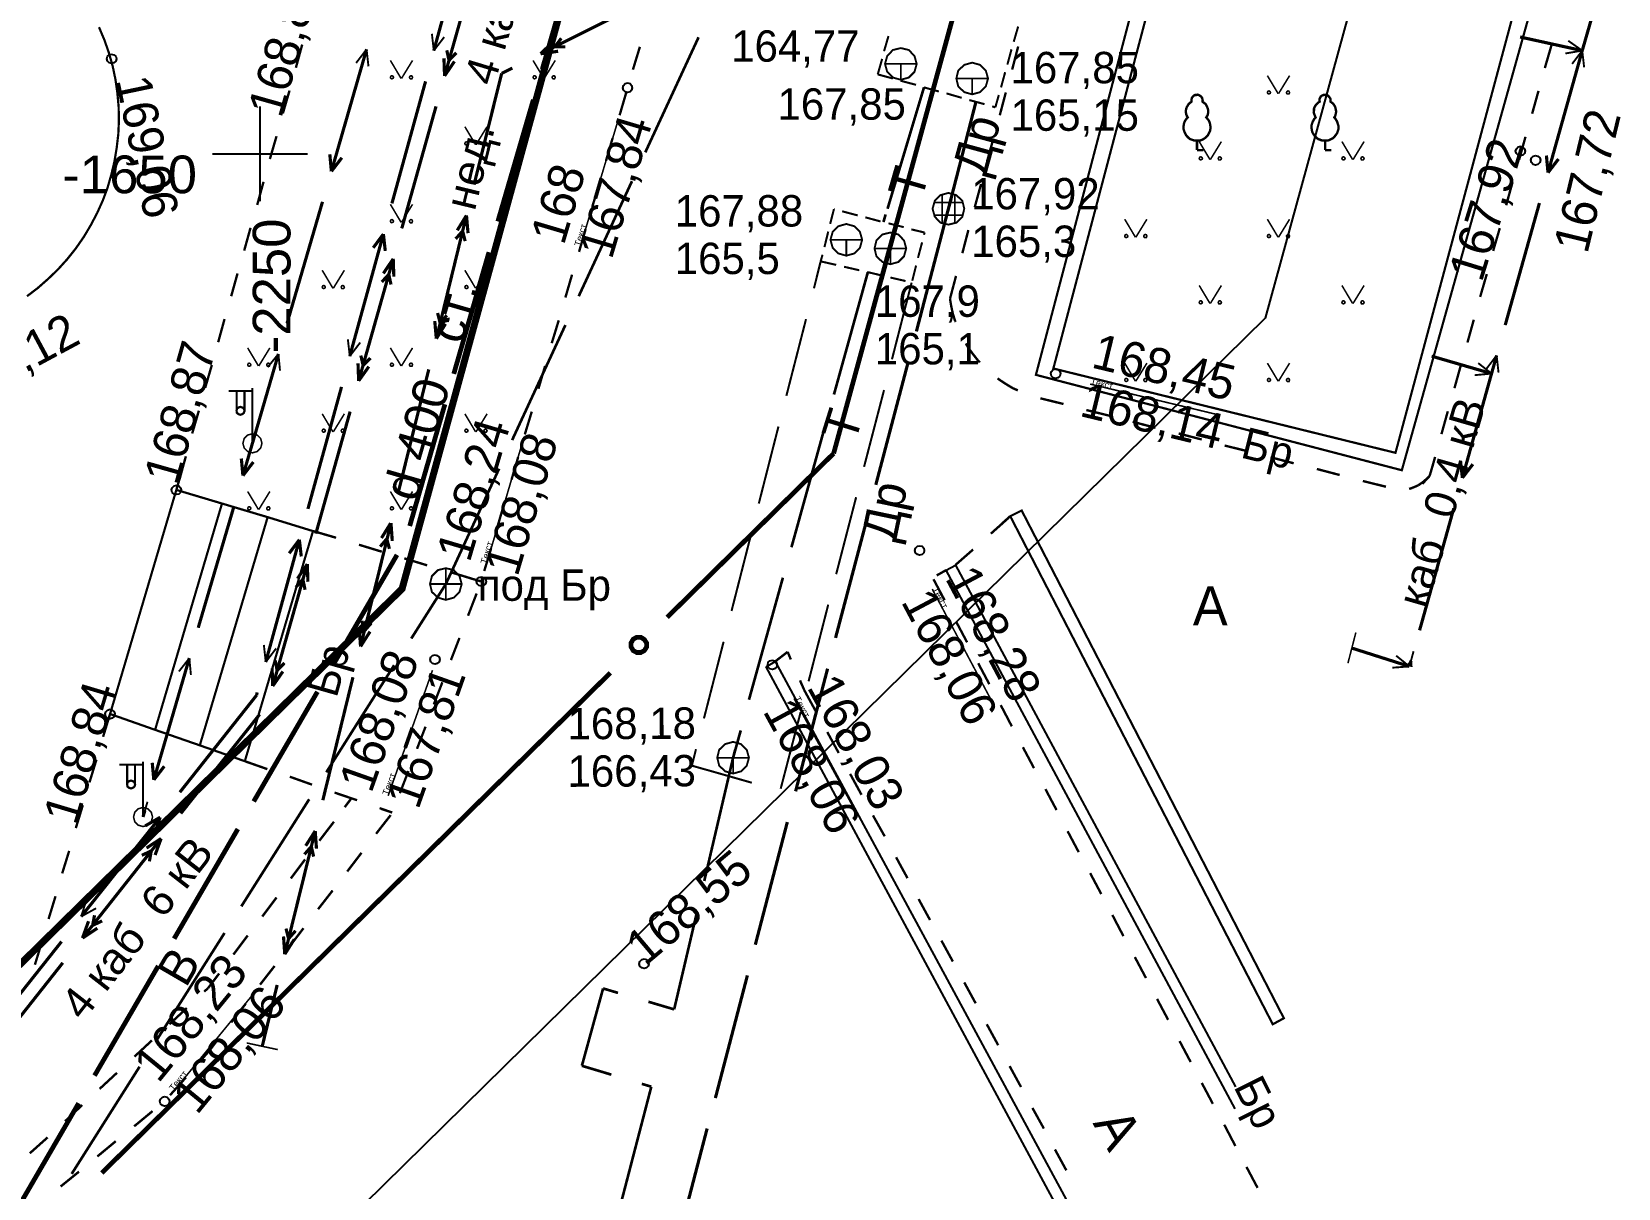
# Model space of a CAD drawing. Extents: x -2634 to -2115, y -2142 to -1393.
# Drawn here: x -2257.2 to -2207.2, y -1682.6 to -1646.1 of the extents above; entities that cross this region are included whole.
import ezdxf

# ---------------------------------------------------------------- set-up
doc = ezdxf.new("R2010")
doc.units = 0
doc.header["$MEASUREMENT"] = 0
for name, color, linetype in [('500_Дополн-Бордюры__п', 7, 'Continuous'), ('500_Дополн-Ступени__л', 7, 'Continuous'), ('500_Дороги-Проезжие_ч', 7, 'Continuous'), ('500_Линии_-Фонари_час', 7, 'Continuous'), ('500_Линии_-Электрокаб', 7, 'Continuous'), ('500_Объект-Опоры', 7, 'Continuous'), ('500_Растит-Газоны__са', 7, 'Continuous'), ('500_Растит-Лес_и_лесо', 7, 'Continuous'), ('500_Рельеф-Высотные_о', 7, 'Continuous'), ('500_Строен-Здания', 7, 'Continuous'), ('500_Трубоп-Водопровод', 7, 'Continuous'), ('500_Трубоп-Канализаци', 7, 'Continuous'), ('500_Трубоп-Смотровые_', 7, 'Continuous'), ('500_Трубоп-Сооружения', 7, 'Continuous'), ('500_Трубоп-Теплосети', 7, 'Continuous'), ('ЗАЯВКИ-Условные_з', 7, 'Continuous'), ('Красные_ли-Красные_ли', 7, 'Continuous'), ('Красные_ли-Оси_улиц_к', 7, 'Continuous')]:
    doc.layers.add(name, color=color, linetype=linetype)
doc.styles.add('TARIAL', font='Arial')

# ---------------------------------------------------------------- blocks, each defined once
blk = doc.blocks.new('block_25')
at = {"layer": '500_Растит-Газоны__са', "color": 0, "const_width": 0.05}
for points in [[(2.35, 3.02), (2.69, 2.45)], [(2.7, 2.45), (3.05, 3.02)], [(0, 0.57), (0.34, 0)], [(0.35, 0), (0.7, 0.57)]]:
    blk.add_lwpolyline(points, dxfattribs=at)
for points in [[(2.4, 2.54), (2.42, 2.53), (2.44, 2.51), (2.45, 2.49), (2.44, 2.46), (2.42, 2.45), (2.4, 2.44), (2.37, 2.45), (2.36, 2.46), (2.35, 2.49), (2.36, 2.51), (2.37, 2.53)], [(3, 2.54), (3.02, 2.53), (3.04, 2.51), (3.05, 2.49), (3.04, 2.46), (3.02, 2.44), (3, 2.44), (2.97, 2.44), (2.96, 2.46), (2.95, 2.49), (2.96, 2.51), (2.97, 2.53)], [(0.05, 0.09), (0.07, 0.08), (0.09, 0.06), (0.1, 0.04), (0.09, 0.01), (0.07, 0), (0.05, -0.01), (0.02, 0), (0.01, 0.01), (0, 0.04), (0.01, 0.06), (0.02, 0.08)], [(0.65, 0.09), (0.68, 0.08), (0.69, 0.06), (0.7, 0.04), (0.69, 0.01), (0.68, -0.01), (0.65, -0.01), (0.63, -0.01), (0.61, 0.01), (0.6, 0.04), (0.61, 0.06), (0.63, 0.08)]]:
    blk.add_lwpolyline(points, close=True, dxfattribs=at)

msp = doc.modelspace()

# ---------------------------------------------------------------- linework, layer by layer
at = {"layer": '500_Дополн-Бордюры__п', "color": 0}
for p, q in [((-2228.36, -1663.13), (-2228.07, -1662.97)), ((-2219.242, -1680.13), (-2228.36, -1663.13)), ((-2228.07, -1662.97), (-2219.24, -1679.435)), ((-2234.04, -1666.18), (-2233.75, -1666.01)), ((-2223.695, -1685.37), (-2234.04, -1666.18)), ((-2233.75, -1666.01), (-2223.282, -1685.37))]:
    msp.add_line(p, q, dxfattribs=at)
at = {"layer": '500_Дополн-Бордюры__п', "color": 0, "const_width": 0.07}
for points in [[(-2213.99, -1659.98), (-2209.69, -1644.61), (-2221.43, -1641.37), (-2225.53, -1656.97)], [(-2214.19, -1659.43), (-2210.3, -1644.93), (-2221.03, -1641.8), (-2224.98, -1656.77)], [(-2226.34, -1661.43), (-2218.06, -1677.46), (-2217.71, -1677.27), (-2225.98, -1661.25)]]:
    msp.add_lwpolyline(points, close=True, dxfattribs=at)
at = {"layer": '500_Дополн-Бордюры__п', "color": 1, "const_width": 0.075}
for points in [[(-2248.67, -1646.55), (-2248.87, -1647.28)], [(-2238.24, -1647.34), (-2238.02, -1646.62)], [(-2226.28, -1647.34), (-2226.09, -1646.61)], [(-2209.27, -1646.57), (-2209.48, -1647.29)], [(-2249.07, -1648), (-2249.28, -1648.72)], [(-2238.66, -1648.78), (-2238.45, -1648.06)], [(-2226.67, -1648.78), (-2226.48, -1648.06)], [(-2209.68, -1648.01), (-2209.88, -1648.73)], [(-2249.48, -1649.44), (-2249.69, -1650.16)], [(-2239.09, -1650.22), (-2238.88, -1649.5)], [(-2227.07, -1650.23), (-2226.87, -1649.51)], [(-2210.09, -1649.46), (-2210.29, -1650.18)], [(-2249.89, -1650.88), (-2250.09, -1651.61)], [(-2239.52, -1651.66), (-2239.3, -1650.94)], [(-2227.46, -1651.68), (-2227.26, -1650.95)], [(-2210.5, -1650.9), (-2210.7, -1651.62)], [(-2250.3, -1652.33), (-2250.5, -1653.05)], [(-2239.94, -1653.09), (-2239.73, -1652.37)], [(-2227.85, -1653.13), (-2227.66, -1652.4)], [(-2210.9, -1652.34), (-2211.11, -1653.06)], [(-2250.71, -1653.77), (-2250.91, -1654.49)], [(-2240.37, -1654.53), (-2240.16, -1653.81)], [(-2228.24, -1654.57), (-2228.05, -1653.85)], [(-2211.31, -1653.79), (-2211.52, -1654.51)], [(-2228.24, -1654.57), (-2228.2, -1654.81)], [(-2251.12, -1655.21), (-2251.32, -1655.94)], [(-2240.8, -1655.97), (-2240.58, -1655.25)], [(-2228.2, -1654.81), (-2228.15, -1655.04)], [(-2228.15, -1655.04), (-2228.08, -1655.27)], [(-2211.72, -1655.23), (-2211.92, -1655.95)], [(-2228.08, -1655.27), (-2228.06, -1655.3)], [(-2227.74, -1655.98), (-2227.66, -1656.12)], [(-2227.66, -1656.12), (-2227.52, -1656.31)], [(-2251.52, -1656.66), (-2251.73, -1657.38)], [(-2241.22, -1657.41), (-2241.01, -1656.69)], [(-2227.52, -1656.31), (-2227.37, -1656.5)], [(-2227.37, -1656.5), (-2227.3, -1656.58)], [(-2212.13, -1656.67), (-2212.33, -1657.39)], [(-2226.74, -1657.08), (-2226.66, -1657.14)], [(-2226.66, -1657.14), (-2226.46, -1657.27)], [(-2226.46, -1657.27), (-2226.26, -1657.39)], [(-2226.26, -1657.39), (-2226.1, -1657.46)], [(-2225.39, -1657.71), (-2224.66, -1657.89)], [(-2251.93, -1658.1), (-2252.14, -1658.82)], [(-2241.65, -1658.85), (-2241.43, -1658.13)], [(-2223.94, -1658.08), (-2223.21, -1658.26)], [(-2212.54, -1658.12), (-2212.74, -1658.84)], [(-2222.48, -1658.45), (-2221.76, -1658.64)], [(-2221.03, -1658.82), (-2220.3, -1659.01)], [(-2219.58, -1659.2), (-2218.85, -1659.38)], [(-2252.34, -1659.54), (-2252.54, -1660.27)], [(-2242.07, -1660.28), (-2241.86, -1659.57)], [(-2218.13, -1659.57), (-2217.4, -1659.76)], [(-2212.94, -1659.56), (-2213.11, -1660.15)], [(-2216.67, -1659.94), (-2215.95, -1660.13)], [(-2213.11, -1660.15), (-2213.34, -1660.41)], [(-2213.32, -1660.35), (-2213.17, -1660.22)], [(-2213.17, -1660.22), (-2213.13, -1660.18)], [(-2213.11, -1660.15), (-2213.01, -1659.81)], [(-2252.64, -1660.6), (-2252.54, -1660.26)], [(-2215.22, -1660.32), (-2214.49, -1660.5)], [(-2213.76, -1660.57), (-2213.67, -1660.54)], [(-2213.67, -1660.54), (-2213.48, -1660.46)], [(-2213.48, -1660.46), (-2213.32, -1660.35)], [(-2242.5, -1661.72), (-2242.29, -1661)], [(-2226.95, -1661.98), (-2226.39, -1661.48)], [(-2226.34, -1661.43), (-2226.6, -1661.66)], [(-2248.32, -1661.9), (-2247.6, -1662.11)], [(-2246.88, -1662.33), (-2246.16, -1662.55)], [(-2245.45, -1662.76), (-2244.73, -1662.98)], [(-2242.93, -1663.16), (-2242.71, -1662.44)], [(-2228.07, -1662.97), (-2227.51, -1662.48)], [(-2244.01, -1663.19), (-2243.29, -1663.41)], [(-2228.36, -1663.13), (-2228.66, -1663.3)], [(-2243.02, -1663.49), (-2243.36, -1663.39)], [(-2228.41, -1664.08), (-2228.76, -1663.42)], [(-2243.44, -1664.57), (-2243.17, -1663.87)], [(-2227.7, -1665.41), (-2228.05, -1664.75)], [(-2243.98, -1665.97), (-2243.71, -1665.27)], [(-2233.75, -1666.01), (-2233.36, -1665.71)], [(-2233.36, -1665.71), (-2233.26, -1665.95)], [(-2227, -1666.73), (-2227.35, -1666.07)], [(-2244.52, -1667.37), (-2244.25, -1666.67)], [(-2232.83, -1666.93), (-2232.97, -1666.61)], [(-2232.96, -1666.64), (-2232.83, -1666.93)], [(-2232.83, -1666.93), (-2232.47, -1667.59)], [(-2254.73, -1667.67), (-2254.95, -1668.39)], [(-2226.29, -1668.06), (-2226.64, -1667.39)], [(-2245.05, -1668.77), (-2244.78, -1668.07)], [(-2232.11, -1668.24), (-2231.75, -1668.9)], [(-2225.59, -1669.38), (-2225.94, -1668.72)], [(-2255.16, -1669.11), (-2255.38, -1669.83)], [(-2250.48, -1669.16), (-2249.77, -1669.41)], [(-2249.06, -1669.65), (-2248.36, -1669.9)], [(-2245.59, -1670.17), (-2245.32, -1669.47)], [(-2231.39, -1669.56), (-2231.03, -1670.22)], [(-2247.65, -1670.15), (-2247.12, -1670.33)], [(-2224.88, -1670.7), (-2225.23, -1670.04)], [(-2255.59, -1670.55), (-2255.81, -1671.27)], [(-2247.12, -1670.33), (-2247.33, -1670.61)], [(-2247.22, -1670.47), (-2247.12, -1670.33)], [(-2247.12, -1670.33), (-2246.94, -1670.39)], [(-2246.23, -1670.64), (-2245.83, -1670.78)], [(-2245.83, -1670.78), (-2246.16, -1670.67)], [(-2248.13, -1671.67), (-2247.67, -1671.07)], [(-2246.34, -1671.45), (-2245.88, -1670.86)], [(-2230.67, -1670.87), (-2230.3, -1671.53)], [(-2224.18, -1672.03), (-2224.53, -1671.37)], [(-2256.02, -1671.99), (-2256.24, -1672.7)], [(-2249.03, -1672.86), (-2248.58, -1672.26)], [(-2247.25, -1672.64), (-2246.8, -1672.05)], [(-2229.94, -1672.19), (-2229.8, -1672.45)], [(-2229.8, -1672.45), (-2229.58, -1672.85)], [(-2223.47, -1673.35), (-2223.82, -1672.69)], [(-2248.17, -1673.83), (-2247.71, -1673.24)], [(-2256.45, -1673.42), (-2256.67, -1674.14)], [(-2249.93, -1674.06), (-2249.48, -1673.46)], [(-2229.23, -1673.51), (-2228.87, -1674.17)], [(-2222.77, -1674.68), (-2223.12, -1674.01)], [(-2250.84, -1675.26), (-2250.39, -1674.66)], [(-2249.08, -1675.02), (-2248.63, -1674.43)], [(-2256.88, -1674.86), (-2257.1, -1675.58)], [(-2228.51, -1674.82), (-2228.15, -1675.48)], [(-2250, -1676.21), (-2249.54, -1675.62)], [(-2222.06, -1676), (-2222.41, -1675.34)], [(-2251.64, -1676.32), (-2251.29, -1675.86)], [(-2227.79, -1676.14), (-2227.43, -1676.8)], [(-2251.76, -1676.43), (-2251.64, -1676.32)], [(-2221.36, -1677.32), (-2221.71, -1676.66)], [(-2252.86, -1677.46), (-2252.31, -1676.95)], [(-2250.91, -1677.4), (-2250.45, -1676.81)], [(-2227.08, -1677.46), (-2226.72, -1678.12)], [(-2253.96, -1678.48), (-2253.41, -1677.97)], [(-2251.84, -1678.57), (-2251.58, -1678.27)], [(-2251.58, -1678.27), (-2251.37, -1677.99)], [(-2220.65, -1678.65), (-2221, -1677.99)], [(-2255.06, -1679.5), (-2254.51, -1678.99)], [(-2252.84, -1679.7), (-2252.34, -1679.14)], [(-2226.36, -1678.78), (-2226, -1679.44)], [(-2219.95, -1679.97), (-2220.3, -1679.31)], [(-2256.15, -1680.52), (-2255.61, -1680.01)], [(-2253.97, -1680.68), (-2253.39, -1680.2)], [(-2225.64, -1680.1), (-2225.28, -1680.75)], [(-2219.24, -1681.3), (-2219.59, -1680.63)], [(-2257.26, -1681.53), (-2256.7, -1681.03)], [(-2255.13, -1681.63), (-2254.55, -1681.15)], [(-2224.93, -1681.41), (-2224.57, -1682.07)], [(-2256.29, -1682.58), (-2255.71, -1682.11)], [(-2218.54, -1682.62), (-2218.89, -1681.96)]]:
    msp.add_lwpolyline(points, dxfattribs=at)
at = {"layer": '500_Дополн-Ступени__л', "color": 0, "const_width": 0.07}
for points in [[(-2254.73, -1667.67), (-2252.64, -1660.6), (-2251.2, -1661.03), (-2253.31, -1668.17)], [(-2253.31, -1668.17), (-2251.2, -1661.03), (-2249.76, -1661.46), (-2251.9, -1668.66)], [(-2251.9, -1668.66), (-2249.76, -1661.46), (-2248.33, -1661.9), (-2250.48, -1669.16)]]:
    msp.add_lwpolyline(points, close=True, dxfattribs=at)
at = {"layer": '500_Линии_-Фонари_час', "color": 0, "const_width": 0.065}
for points in [[(-2250.99, -1657.48), (-2250.24, -1657.48)], [(-2250.74, -1658.13), (-2250.74, -1657.48)], [(-2250.49, -1658.13), (-2250.49, -1657.48)], [(-2250.24, -1659.13), (-2250.24, -1657.38)], [(-2250.74, -1658.1), (-2250.74, -1657.98)], [(-2250.74, -1658.1), (-2250.74, -1657.98)], [(-2250.49, -1658.1), (-2250.49, -1657.98)], [(-2250.49, -1658.08), (-2250.49, -1658.08)], [(-2253.69, -1670.92), (-2253.69, -1669.17)], [(-2254.44, -1669.27), (-2253.69, -1669.27)], [(-2254.19, -1669.92), (-2254.19, -1669.27)], [(-2253.94, -1669.92), (-2253.94, -1669.27)], [(-2254.19, -1669.89), (-2254.19, -1669.77)], [(-2254.19, -1669.89), (-2254.19, -1669.77)], [(-2253.94, -1669.89), (-2253.94, -1669.77)], [(-2253.94, -1669.87), (-2253.94, -1669.87)]]:
    msp.add_lwpolyline(points, dxfattribs=at)
at = {"layer": '500_Линии_-Фонари_час', "color": 0, "const_width": 0.07}
for points in [[(-2250.74, -1658.1), (-2250.73, -1658.04), (-2250.68, -1658), (-2250.62, -1657.98), (-2250.56, -1658), (-2250.51, -1658.04), (-2250.49, -1658.1), (-2250.51, -1658.17), (-2250.56, -1658.21), (-2250.62, -1658.23), (-2250.68, -1658.21), (-2250.73, -1658.17)], [(-2254.19, -1669.89), (-2254.18, -1669.83), (-2254.13, -1669.79), (-2254.07, -1669.77), (-2254.01, -1669.79), (-2253.96, -1669.83), (-2253.94, -1669.89), (-2253.96, -1669.96), (-2254.01, -1670), (-2254.07, -1670.02), (-2254.13, -1670), (-2254.18, -1669.96)]]:
    msp.add_lwpolyline(points, close=True, dxfattribs=at)
at = {"layer": '500_Линии_-Электрокаб', "color": 1}
for points, const_width in [([(-2244.52, -1646.74), (-2243.46, -1642.89)], 0.1), ([(-2244.52, -1646.74), (-2244.58, -1646.21)], 0.06), ([(-2208.02, -1645.77), (-2208.3, -1646.74)], 0.1), ([(-2246.64, -1646.7), (-2247.75, -1650.55)], 0.1), ([(-2246.64, -1646.7), (-2246.97, -1647.13)], 0.06), ([(-2246.64, -1646.7), (-2246.58, -1647.24)], 0.06), ([(-2244.52, -1646.74), (-2244.19, -1646.31)], 0.06), ([(-2208.3, -1646.74), (-2210.26, -1646.31)], 0.1), ([(-2210.26, -1646.31), (-2209.77, -1646.41)], 0.06), ([(-2208.3, -1646.74), (-2209.38, -1650.59)], 0.1), ([(-2208.3, -1646.74), (-2208.83, -1646.83)], 0.06), ([(-2208.3, -1646.74), (-2208.74, -1646.43)], 0.06), ([(-2208.3, -1646.74), (-2208.62, -1647.16)], 0.06), ([(-2208.3, -1646.74), (-2208.16, -1646.26)], 0.06), ([(-2208.3, -1646.74), (-2208.24, -1647.27)], 0.06), ([(-2245.84, -1651.56), (-2244.78, -1647.71)], 0.1), ([(-2247.8, -1650.01), (-2247.75, -1650.55)], 0.1), ([(-2247.42, -1650.12), (-2247.75, -1650.55)], 0.1), ([(-2209.43, -1650.05), (-2209.38, -1650.59)], 0.1), ([(-2209.05, -1650.16), (-2209.38, -1650.59)], 0.1), ([(-2248.03, -1651.51), (-2249.15, -1655.35)], 0.1), ([(-2209.65, -1651.55), (-2210.73, -1655.4)], 0.1), ([(-2247.17, -1656.38), (-2246.11, -1652.53)], 0.1), ([(-2246.43, -1652.96), (-2246.11, -1652.53)], 0.1), ([(-2246.05, -1653.06), (-2246.11, -1652.53)], 0.1), ([(-2247.17, -1656.38), (-2247.23, -1655.85)], 0.06), ([(-2247.17, -1656.38), (-2246.84, -1655.95)], 0.06), ([(-2249.42, -1656.31), (-2250.24, -1659.13)], 0.1), ([(-2249.42, -1656.31), (-2249.76, -1656.73)], 0.06), ([(-2249.42, -1656.31), (-2249.37, -1656.84)], 0.06), ([(-2211.16, -1656.93), (-2213.05, -1656.38)], 0.1), ([(-2213.05, -1656.38), (-2212.57, -1656.52)], 0.06), ([(-2211.16, -1656.93), (-2211.58, -1656.6)], 0.06), ([(-2211, -1656.36), (-2211.33, -1656.79)], 0.06), ([(-2211, -1656.36), (-2211.16, -1656.93)], 0.1), ([(-2211, -1656.36), (-2210.94, -1656.9)], 0.06), ([(-2211.16, -1656.93), (-2212.08, -1660.22)], 0.1), ([(-2211.16, -1656.93), (-2211.69, -1656.98)], 0.06), ([(-2248.49, -1661.2), (-2247.43, -1657.35)], 0.1), ([(-2250.24, -1659.13), (-2250.54, -1660.15)], 0.1), ([(-2250.59, -1659.61), (-2250.54, -1660.15)], 0.1), ([(-2250.21, -1659.72), (-2250.54, -1660.15)], 0.1), ([(-2212.14, -1659.68), (-2212.08, -1660.22)], 0.1), ([(-2211.75, -1659.79), (-2212.08, -1660.22)], 0.1), ([(-2250.82, -1661.11), (-2251.95, -1664.95)], 0.1), ([(-2212.35, -1661.18), (-2213.43, -1665.03)], 0.1), ([(-2249.82, -1666.03), (-2248.76, -1662.17)], 0.1), ([(-2249.08, -1662.6), (-2248.76, -1662.17)], 0.1), ([(-2248.7, -1662.7), (-2248.76, -1662.17)], 0.1), ([(-2249.82, -1666.03), (-2249.88, -1665.49)], 0.06), ([(-2249.82, -1666.03), (-2249.49, -1665.6)], 0.06), ([(-2213.75, -1666.17), (-2215.57, -1665.59)], 0.1), ([(-2215.57, -1665.59), (-2215.09, -1665.74)], 0.06), ([(-2213.75, -1666.17), (-2213.62, -1665.69)], 0.06), ([(-2252.23, -1665.91), (-2253.35, -1669.75)], 0.1), ([(-2252.23, -1665.91), (-2252.56, -1666.33)], 0.06), ([(-2252.23, -1665.91), (-2252.18, -1666.44)], 0.06), ([(-2213.75, -1666.17), (-2214.29, -1666.21)], 0.06), ([(-2213.75, -1666.17), (-2214.17, -1665.83)], 0.06), ([(-2213.7, -1665.99), (-2213.82, -1666.15)], 0.06), ([(-2213.7, -1665.99), (-2213.75, -1666.17)], 0.1), ([(-2213.7, -1665.99), (-2213.68, -1666.19)], 0.06), ([(-2252.53, -1670.14), (-2250.11, -1667.08)], 0.1), ([(-2250.11, -1667.08), (-2250.09, -1666.99)], 0.1), ([(-2253.4, -1669.21), (-2253.35, -1669.75)], 0.1), ([(-2253.02, -1669.32), (-2253.35, -1669.75)], 0.1), ([(-2253.63, -1670.71), (-2253.69, -1670.92)], 0.1), ([(-2253.69, -1670.92), (-2253.55, -1670.44)], 0.06), ([(-2255.64, -1674.06), (-2253.15, -1670.93)], 0.1), ([(-2253.62, -1671.2), (-2253.15, -1670.93)], 0.1), ([(-2253.31, -1671.44), (-2253.15, -1670.93)], 0.1), ([(-2255.64, -1674.06), (-2255.48, -1673.55)], 0.06), ([(-2255.64, -1674.06), (-2255.17, -1673.8)], 0.06), ([(-2258.74, -1677.98), (-2256.26, -1674.85)], 0.1), ([(-2249.93, -1678.15), (-2249.81, -1677.67)], 0.06)]:
    msp.add_lwpolyline(points, dxfattribs=dict(at, const_width=const_width))
at = {"layer": '500_Линии_-Электрокаб', "color": 12, "const_width": 0.1}
for points in [[(-2244.18, -1647.54), (-2243.09, -1643.69)], [(-2237.57, -1645.05), (-2241.15, -1646.84)], [(-2244.04, -1647.05), (-2244.11, -1646.73)], [(-2240.75, -1646.45), (-2241.15, -1646.84)], [(-2240.6, -1646.76), (-2241.15, -1646.84)], [(-2240.5, -1646.35), (-2240.7, -1646.62)], [(-2240.37, -1646.62), (-2240.7, -1646.62)], [(-2244.18, -1647.54), (-2244.2, -1646.98)], [(-2244.18, -1647.54), (-2243.87, -1647.08)], [(-2244.04, -1647.05), (-2243.81, -1646.81)], [(-2242.38, -1647.46), (-2243.25, -1650.97)], [(-2242.04, -1647.29), (-2242.38, -1647.46)], [(-2245.53, -1652.35), (-2244.45, -1648.5)], [(-2243.49, -1651.94), (-2244.44, -1655.83)], [(-2243.49, -1651.94), (-2243.78, -1652.41)], [(-2243.49, -1651.94), (-2243.44, -1652.5)], [(-2243.61, -1652.43), (-2243.83, -1652.68)], [(-2243.61, -1652.44), (-2243.53, -1652.75)], [(-2246.89, -1657.16), (-2245.8, -1653.31)], [(-2246.11, -1653.77), (-2245.8, -1653.31)], [(-2245.78, -1653.87), (-2245.8, -1653.31)], [(-2246.16, -1654.04), (-2245.94, -1653.8)], [(-2245.87, -1654.12), (-2245.94, -1653.8)], [(-2244.4, -1655.02), (-2244.32, -1655.34)], [(-2244.11, -1655.09), (-2244.32, -1655.34)], [(-2244.49, -1655.27), (-2244.44, -1655.83)], [(-2244.15, -1655.36), (-2244.44, -1655.83)], [(-2246.89, -1657.16), (-2246.91, -1656.61)], [(-2246.89, -1657.16), (-2246.57, -1656.71)], [(-2246.75, -1656.67), (-2246.82, -1656.36)], [(-2246.75, -1656.68), (-2246.52, -1656.44)], [(-2244.68, -1656.8), (-2245.64, -1660.68)], [(-2248.24, -1661.98), (-2247.16, -1658.13)], [(-2245.87, -1661.65), (-2246.83, -1665.54)], [(-2245.88, -1661.65), (-2246.17, -1662.12)], [(-2245.87, -1661.65), (-2245.83, -1662.21)], [(-2246, -1662.14), (-2246.21, -1662.39)], [(-2246, -1662.15), (-2245.92, -1662.46)], [(-2249.6, -1666.79), (-2248.51, -1662.94)], [(-2248.82, -1663.4), (-2248.51, -1662.94)], [(-2248.49, -1663.5), (-2248.51, -1662.94)], [(-2248.87, -1663.67), (-2248.65, -1663.42)], [(-2248.58, -1663.75), (-2248.65, -1663.42)], [(-2246.79, -1664.73), (-2246.71, -1665.05)], [(-2246.87, -1664.98), (-2246.83, -1665.54)], [(-2246.53, -1665.07), (-2246.83, -1665.54)], [(-2246.49, -1664.8), (-2246.71, -1665.05)], [(-2249.6, -1666.79), (-2249.62, -1666.23)], [(-2249.46, -1666.3), (-2249.52, -1665.98)], [(-2249.46, -1666.3), (-2249.23, -1666.06)], [(-2249.6, -1666.79), (-2249.28, -1666.33)], [(-2247.07, -1666.51), (-2248.02, -1670.39)], [(-2252.5, -1670.81), (-2250.01, -1667.68)], [(-2255.6, -1674.74), (-2253.12, -1671.6)], [(-2253.58, -1671.9), (-2253.12, -1671.6)], [(-2253.31, -1672.12), (-2253.12, -1671.6)], [(-2248.26, -1671.36), (-2249.22, -1675.25)], [(-2248.26, -1671.36), (-2248.56, -1671.83)], [(-2248.26, -1671.36), (-2248.22, -1671.92)], [(-2253.73, -1672.13), (-2253.43, -1671.99)], [(-2253.49, -1672.32), (-2253.43, -1671.99)], [(-2248.39, -1671.86), (-2248.6, -1672.1)], [(-2248.38, -1671.86), (-2248.31, -1672.17)], [(-2255.6, -1674.74), (-2255.41, -1674.21)], [(-2255.28, -1674.34), (-2255.22, -1674.02)], [(-2255.28, -1674.34), (-2254.98, -1674.2)], [(-2255.6, -1674.74), (-2255.13, -1674.43)], [(-2249.26, -1674.69), (-2249.22, -1675.25)], [(-2248.92, -1674.78), (-2249.22, -1675.25)], [(-2249.18, -1674.44), (-2249.1, -1674.76)], [(-2248.88, -1674.51), (-2249.1, -1674.76)], [(-2258.7, -1678.66), (-2256.22, -1675.52)], [(-2249.46, -1676.22), (-2249.93, -1678.15)]]:
    msp.add_lwpolyline(points, dxfattribs=at)
at = {"layer": '500_Линии_-Электрокаб', "color": 0, "const_width": 0.05}
for points in [[(-2215.44, -1665.1), (-2215.69, -1666.07)], [(-2250.42, -1678.05), (-2249.44, -1678.26)]]:
    msp.add_lwpolyline(points, dxfattribs=at)
at = {"layer": '500_Объект-Опоры', "color": 1, "const_width": 0.05}
for points in [[(-2250.24, -1658.83), (-2250.09, -1658.87), (-2249.98, -1658.98), (-2249.94, -1659.13), (-2249.98, -1659.28), (-2250.09, -1659.39), (-2250.24, -1659.43), (-2250.39, -1659.39), (-2250.5, -1659.28), (-2250.54, -1659.13), (-2250.5, -1658.98), (-2250.39, -1658.87)], [(-2253.69, -1670.62), (-2253.54, -1670.66), (-2253.43, -1670.77), (-2253.39, -1670.92), (-2253.43, -1671.07), (-2253.54, -1671.18), (-2253.69, -1671.22), (-2253.84, -1671.18), (-2253.95, -1671.07), (-2253.99, -1670.92), (-2253.95, -1670.77), (-2253.84, -1670.66)]]:
    msp.add_lwpolyline(points, close=True, dxfattribs=at)
at = {"layer": '500_Растит-Лес_и_лесо', "color": 94, "const_width": 0.075}
for points in [[(-2220.45, -1649.58), (-2220.53, -1649.58), (-2220.61, -1649.55), (-2220.67, -1649.53), (-2220.72, -1649.49), (-2220.76, -1649.45), (-2220.8, -1649.4), (-2220.83, -1649.34), (-2220.85, -1649.29), (-2220.87, -1649.23), (-2220.88, -1649.16), (-2220.87, -1649.1), (-2220.86, -1649.04), (-2220.84, -1648.98), (-2220.81, -1648.93), (-2220.78, -1648.89), (-2220.74, -1648.85), (-2220.77, -1648.8), (-2220.79, -1648.75), (-2220.8, -1648.69), (-2220.8, -1648.63), (-2220.79, -1648.57), (-2220.77, -1648.52), (-2220.74, -1648.47), (-2220.71, -1648.42), (-2220.66, -1648.38), (-2220.62, -1648.35), (-2220.62, -1648.31), (-2220.62, -1648.27), (-2220.61, -1648.23), (-2220.58, -1648.19), (-2220.55, -1648.16), (-2220.51, -1648.14), (-2220.47, -1648.14), (-2220.44, -1648.13), (-2220.4, -1648.14), (-2220.36, -1648.16), (-2220.32, -1648.19), (-2220.29, -1648.23), (-2220.28, -1648.27), (-2220.27, -1648.31), (-2220.28, -1648.33), (-2220.28, -1648.35), (-2220.24, -1648.38), (-2220.2, -1648.41), (-2220.17, -1648.44), (-2220.15, -1648.48), (-2220.13, -1648.52), (-2220.11, -1648.57), (-2220.1, -1648.61), (-2220.1, -1648.67), (-2220.1, -1648.71), (-2220.11, -1648.76), (-2220.13, -1648.8), (-2220.16, -1648.85), (-2220.13, -1648.88), (-2220.09, -1648.93), (-2220.06, -1648.98), (-2220.04, -1649.05), (-2220.03, -1649.11), (-2220.02, -1649.17), (-2220.03, -1649.22), (-2220.04, -1649.28), (-2220.07, -1649.34), (-2220.1, -1649.4), (-2220.14, -1649.45), (-2220.2, -1649.5), (-2220.26, -1649.54), (-2220.33, -1649.57), (-2220.4, -1649.58)], [(-2216.41, -1649.58), (-2216.5, -1649.58), (-2216.57, -1649.55), (-2216.63, -1649.53), (-2216.68, -1649.49), (-2216.72, -1649.45), (-2216.76, -1649.4), (-2216.8, -1649.34), (-2216.82, -1649.29), (-2216.83, -1649.23), (-2216.84, -1649.16), (-2216.84, -1649.1), (-2216.82, -1649.04), (-2216.8, -1648.98), (-2216.77, -1648.93), (-2216.75, -1648.89), (-2216.71, -1648.85), (-2216.73, -1648.8), (-2216.75, -1648.75), (-2216.77, -1648.69), (-2216.76, -1648.63), (-2216.76, -1648.57), (-2216.74, -1648.52), (-2216.71, -1648.47), (-2216.67, -1648.42), (-2216.63, -1648.38), (-2216.58, -1648.35), (-2216.59, -1648.31), (-2216.59, -1648.27), (-2216.57, -1648.23), (-2216.55, -1648.19), (-2216.51, -1648.16), (-2216.47, -1648.14), (-2216.44, -1648.14), (-2216.4, -1648.13), (-2216.36, -1648.14), (-2216.32, -1648.16), (-2216.29, -1648.19), (-2216.26, -1648.23), (-2216.24, -1648.27), (-2216.24, -1648.31), (-2216.24, -1648.33), (-2216.24, -1648.35), (-2216.2, -1648.38), (-2216.16, -1648.41), (-2216.14, -1648.44), (-2216.11, -1648.48), (-2216.09, -1648.52), (-2216.08, -1648.57), (-2216.07, -1648.61), (-2216.06, -1648.67), (-2216.07, -1648.71), (-2216.08, -1648.76), (-2216.09, -1648.8), (-2216.12, -1648.85), (-2216.09, -1648.88), (-2216.06, -1648.93), (-2216.03, -1648.98), (-2216.01, -1649.05), (-2215.99, -1649.11), (-2215.99, -1649.17), (-2215.99, -1649.22), (-2216.01, -1649.28), (-2216.03, -1649.34), (-2216.07, -1649.4), (-2216.11, -1649.45), (-2216.16, -1649.5), (-2216.23, -1649.54), (-2216.3, -1649.57), (-2216.37, -1649.58)]]:
    msp.add_lwpolyline(points, close=True, dxfattribs=at)
for points in [[(-2220.45, -1649.88), (-2220.45, -1649.58)], [(-2216.41, -1649.88), (-2216.41, -1649.58)], [(-2220.25, -1649.88), (-2220.45, -1649.88)], [(-2216.21, -1649.88), (-2216.41, -1649.88)]]:
    msp.add_lwpolyline(points, dxfattribs=at)
at = {"layer": '500_Рельеф-Высотные_о', "color": 0}
for points in [[(-2254.68, -1646.85), (-2254.61, -1646.87), (-2254.55, -1646.92), (-2254.53, -1647), (-2254.55, -1647.07), (-2254.61, -1647.13), (-2254.68, -1647.15), (-2254.76, -1647.13), (-2254.81, -1647.07), (-2254.83, -1647), (-2254.81, -1646.92), (-2254.76, -1646.87)], [(-2238.41, -1647.76), (-2238.33, -1647.78), (-2238.28, -1647.84), (-2238.26, -1647.91), (-2238.28, -1647.99), (-2238.33, -1648.04), (-2238.41, -1648.06), (-2238.48, -1648.04), (-2238.54, -1647.99), (-2238.56, -1647.91), (-2238.54, -1647.84), (-2238.48, -1647.78)], [(-2210.25, -1649.76), (-2210.17, -1649.78), (-2210.12, -1649.84), (-2210.1, -1649.91), (-2210.12, -1649.99), (-2210.17, -1650.04), (-2210.25, -1650.06), (-2210.32, -1650.04), (-2210.37, -1649.99), (-2210.4, -1649.91), (-2210.37, -1649.84), (-2210.32, -1649.78)], [(-2209.77, -1650.05), (-2209.7, -1650.07), (-2209.64, -1650.12), (-2209.62, -1650.2), (-2209.64, -1650.27), (-2209.7, -1650.33), (-2209.77, -1650.35), (-2209.85, -1650.33), (-2209.9, -1650.27), (-2209.92, -1650.2), (-2209.9, -1650.12), (-2209.85, -1650.07)], [(-2224.91, -1656.78), (-2224.84, -1656.8), (-2224.78, -1656.86), (-2224.76, -1656.93), (-2224.78, -1657.01), (-2224.84, -1657.06), (-2224.91, -1657.08), (-2224.99, -1657.06), (-2225.04, -1657.01), (-2225.06, -1656.93), (-2225.04, -1656.86), (-2224.99, -1656.8)], [(-2252.64, -1660.45), (-2252.56, -1660.47), (-2252.51, -1660.53), (-2252.49, -1660.6), (-2252.51, -1660.68), (-2252.56, -1660.73), (-2252.64, -1660.75), (-2252.71, -1660.73), (-2252.77, -1660.68), (-2252.79, -1660.6), (-2252.77, -1660.53), (-2252.71, -1660.47)], [(-2229.2, -1662.36), (-2229.12, -1662.38), (-2229.07, -1662.44), (-2229.05, -1662.51), (-2229.07, -1662.59), (-2229.12, -1662.64), (-2229.2, -1662.66), (-2229.27, -1662.64), (-2229.33, -1662.59), (-2229.35, -1662.51), (-2229.33, -1662.44), (-2229.27, -1662.38)], [(-2243.02, -1663.34), (-2242.95, -1663.36), (-2242.89, -1663.41), (-2242.87, -1663.49), (-2242.89, -1663.56), (-2242.95, -1663.62), (-2243.02, -1663.64), (-2243.1, -1663.62), (-2243.15, -1663.56), (-2243.17, -1663.49), (-2243.15, -1663.41), (-2243.1, -1663.36)], [(-2244.48, -1665.8), (-2244.41, -1665.82), (-2244.35, -1665.88), (-2244.33, -1665.95), (-2244.35, -1666.03), (-2244.41, -1666.08), (-2244.48, -1666.1), (-2244.56, -1666.08), (-2244.61, -1666.03), (-2244.63, -1665.95), (-2244.61, -1665.88), (-2244.56, -1665.82)], [(-2233.84, -1665.97), (-2233.77, -1665.99), (-2233.71, -1666.04), (-2233.69, -1666.12), (-2233.71, -1666.19), (-2233.77, -1666.25), (-2233.84, -1666.27), (-2233.92, -1666.25), (-2233.97, -1666.19), (-2233.99, -1666.12), (-2233.97, -1666.04), (-2233.92, -1665.99)], [(-2254.73, -1667.52), (-2254.66, -1667.55), (-2254.6, -1667.6), (-2254.58, -1667.67), (-2254.6, -1667.75), (-2254.66, -1667.8), (-2254.73, -1667.82), (-2254.81, -1667.8), (-2254.86, -1667.75), (-2254.88, -1667.67), (-2254.86, -1667.6), (-2254.81, -1667.55)], [(-2237.89, -1675.4), (-2237.81, -1675.42), (-2237.76, -1675.48), (-2237.74, -1675.55), (-2237.76, -1675.63), (-2237.81, -1675.68), (-2237.89, -1675.7), (-2237.96, -1675.68), (-2238.02, -1675.63), (-2238.04, -1675.55), (-2238.02, -1675.48), (-2237.96, -1675.42)], [(-2253.01, -1679.74), (-2252.93, -1679.76), (-2252.88, -1679.82), (-2252.86, -1679.89), (-2252.88, -1679.97), (-2252.93, -1680.02), (-2253.01, -1680.04), (-2253.08, -1680.02), (-2253.14, -1679.97), (-2253.16, -1679.89), (-2253.14, -1679.82), (-2253.08, -1679.76)]]:
    msp.add_lwpolyline(points, close=True, dxfattribs=at)
at = {"layer": '500_Рельеф-Высотные_о', "color": 0, "const_width": 0.05}
for points in [[(-2239.9, -1652.93), (-2238.7, -1648.91)], [(-2223.82, -1657.26), (-2219.74, -1658.24)], [(-2242.86, -1662.95), (-2241.67, -1658.92)], [(-2228.8, -1663.73), (-2226.83, -1667.44)], [(-2245.96, -1670.25), (-2244.56, -1666.29)], [(-2233.16, -1667.18), (-2231.15, -1670.87)], [(-2252.73, -1679.58), (-2250.07, -1676.33)]]:
    msp.add_lwpolyline(points, dxfattribs=at)
at = {"layer": '500_Строен-Здания', "color": 0, "const_width": 0.07}
msp.add_lwpolyline([(-2255.08, -1646), (-2254.91, -1646.4), (-2254.77, -1646.8), (-2254.65, -1647.22), (-2254.56, -1647.65), (-2254.5, -1648.07), (-2254.46, -1648.51), (-2254.45, -1648.94), (-2254.47, -1649.37), (-2254.52, -1649.8), (-2254.59, -1650.23), (-2254.69, -1650.65), (-2254.81, -1651.07), (-2254.96, -1651.47), (-2255.14, -1651.87), (-2255.34, -1652.25), (-2255.56, -1652.62), (-2255.81, -1652.98), (-2256.08, -1653.32), (-2256.37, -1653.64), (-2256.68, -1653.94), (-2257.01, -1654.23), (-2257.35, -1654.49)], dxfattribs=at)
at = {"layer": '500_Трубоп-Водопровод', "color": 94, "const_width": 0.15}
for points in [[(-2241.1, -1647.33), (-2239.99, -1643.49)], [(-2242.5, -1652.13), (-2241.38, -1648.29)], [(-2243.89, -1656.94), (-2242.78, -1653.1)], [(-2245.28, -1661.74), (-2244.17, -1657.9)], [(-2247.69, -1666.11), (-2245.68, -1662.65)], [(-2250.2, -1670.43), (-2248.19, -1666.97)], [(-2252.71, -1674.76), (-2250.7, -1671.3)], [(-2255.22, -1679.08), (-2253.21, -1675.62)], [(-2257.73, -1683.41), (-2255.72, -1679.95)]]:
    msp.add_lwpolyline(points, dxfattribs=at)
at = {"layer": '500_Трубоп-Канализаци', "color": 34, "const_width": 0.085}
for points in [[(-2237.85, -1649.95), (-2236.17, -1646.32)], [(-2239.95, -1654.49), (-2238.27, -1650.86)], [(-2242.05, -1659.03), (-2240.37, -1655.4)], [(-2244.14, -1663.57), (-2242.46, -1659.93)], [(-2245.23, -1665.29), (-2244.14, -1663.57)], [(-2244.14, -1663.57), (-2244.54, -1664.2)], [(-2247.91, -1669.51), (-2245.77, -1666.13)], [(-2250.59, -1673.74), (-2248.45, -1670.36)], [(-2253.26, -1677.96), (-2251.12, -1674.58)], [(-2255.94, -1682.18), (-2253.8, -1678.8)]]:
    msp.add_lwpolyline(points, dxfattribs=at)
at = {"layer": '500_Трубоп-Канализаци', "color": 32, "const_width": 0.1}
for points in [[(-2227.42, -1648.35), (-2228.29, -1651.73)], [(-2228.29, -1651.73), (-2229.3, -1655.6)], [(-2228.29, -1651.73), (-2228.2, -1651.4)], [(-2229.56, -1656.57), (-2230.58, -1660.44)], [(-2230.83, -1661.41), (-2231.85, -1665.27)], [(-2232.1, -1666.24), (-2233.11, -1670.11)], [(-2233.37, -1671.08), (-2234.38, -1674.95)], [(-2234.63, -1675.92), (-2235.64, -1679.79)], [(-2235.9, -1680.75), (-2236.91, -1684.62)]]:
    msp.add_lwpolyline(points, dxfattribs=at)
at = {"layer": '500_Трубоп-Смотровые_', "color": 0, "const_width": 0.06}
for points in [[(-2229.79, -1646.66), (-2229.54, -1646.72), (-2229.36, -1646.91), (-2229.29, -1647.16), (-2229.36, -1647.41), (-2229.54, -1647.59), (-2229.79, -1647.66), (-2230.04, -1647.59), (-2230.22, -1647.41), (-2230.29, -1647.16), (-2230.22, -1646.91), (-2230.04, -1646.72)], [(-2227.54, -1647.12), (-2227.29, -1647.19), (-2227.11, -1647.37), (-2227.04, -1647.62), (-2227.11, -1647.87), (-2227.29, -1648.05), (-2227.54, -1648.12), (-2227.79, -1648.05), (-2227.98, -1647.87), (-2228.04, -1647.62), (-2227.98, -1647.37), (-2227.79, -1647.19)], [(-2228.29, -1651.23), (-2228.04, -1651.3), (-2227.85, -1651.48), (-2227.79, -1651.73), (-2227.85, -1651.98), (-2228.04, -1652.17), (-2228.29, -1652.23), (-2228.54, -1652.17), (-2228.72, -1651.98), (-2228.79, -1651.73), (-2228.72, -1651.48), (-2228.54, -1651.3)], [(-2231.51, -1652.21), (-2231.26, -1652.28), (-2231.08, -1652.46), (-2231.01, -1652.71), (-2231.08, -1652.96), (-2231.26, -1653.14), (-2231.51, -1653.21), (-2231.76, -1653.14), (-2231.94, -1652.96), (-2232.01, -1652.71), (-2231.94, -1652.46), (-2231.76, -1652.28)], [(-2230.12, -1652.48), (-2229.87, -1652.54), (-2229.69, -1652.73), (-2229.62, -1652.98), (-2229.69, -1653.23), (-2229.87, -1653.41), (-2230.12, -1653.48), (-2230.37, -1653.41), (-2230.56, -1653.23), (-2230.62, -1652.98), (-2230.56, -1652.73), (-2230.37, -1652.54)], [(-2244.14, -1663.07), (-2243.89, -1663.13), (-2243.71, -1663.32), (-2243.64, -1663.57), (-2243.71, -1663.82), (-2243.89, -1664), (-2244.14, -1664.07), (-2244.39, -1664), (-2244.58, -1663.82), (-2244.64, -1663.57), (-2244.58, -1663.32), (-2244.39, -1663.13)], [(-2235.08, -1668.55), (-2234.83, -1668.62), (-2234.65, -1668.8), (-2234.58, -1669.05), (-2234.65, -1669.3), (-2234.83, -1669.48), (-2235.08, -1669.55), (-2235.33, -1669.48), (-2235.52, -1669.3), (-2235.58, -1669.05), (-2235.52, -1668.8), (-2235.33, -1668.62)]]:
    msp.add_lwpolyline(points, close=True, dxfattribs=at)
at = {"layer": '500_Трубоп-Смотровые_', "color": 0, "const_width": 0.055}
for points in [[(-2230.29, -1647.16), (-2229.29, -1647.16)], [(-2229.79, -1647.66), (-2229.79, -1647.16)], [(-2228.04, -1647.62), (-2227.04, -1647.62)], [(-2227.54, -1648.12), (-2227.54, -1647.62)], [(-2228.74, -1651.53), (-2227.84, -1651.53)], [(-2228.49, -1652.18), (-2228.49, -1651.28)], [(-2228.09, -1652.18), (-2228.09, -1651.28)], [(-2228.74, -1651.93), (-2227.84, -1651.93)], [(-2232.01, -1652.71), (-2231.01, -1652.71)], [(-2231.51, -1653.21), (-2231.51, -1652.71)], [(-2230.62, -1652.98), (-2229.62, -1652.98)], [(-2230.12, -1653.48), (-2230.12, -1652.98)], [(-2244.14, -1664.07), (-2244.14, -1663.07)], [(-2244.64, -1663.57), (-2243.64, -1663.57)], [(-2235.58, -1669.05), (-2234.58, -1669.05)], [(-2235.08, -1669.55), (-2235.08, -1669.05)]]:
    msp.add_lwpolyline(points, dxfattribs=at)
at = {"layer": '500_Трубоп-Смотровые_', "color": 0}
msp.add_lwpolyline([(-2228.59, -1651.68), (-2228.59, -1651.68)], dxfattribs=at)
at = {"layer": '500_Трубоп-Сооружения', "color": 0, "const_width": 0.065}
for points in [[(-2226.09, -1645.98), (-2226.23, -1646.46)], [(-2230.32, -1646.76), (-2230.18, -1646.28)], [(-2226.3, -1646.7), (-2226.43, -1647.18)], [(-2230.52, -1647.49), (-2230.38, -1647)], [(-2230.04, -1647.62), (-2230.52, -1647.49)], [(-2229.31, -1647.82), (-2229.8, -1647.69)], [(-2226.5, -1647.42), (-2226.63, -1647.9)], [(-2229.06, -1647.9), (-2229.07, -1647.89)], [(-2228.59, -1648.03), (-2229.06, -1647.9)], [(-2227.87, -1648.23), (-2228.35, -1648.09)], [(-2226.7, -1648.14), (-2226.81, -1648.53)], [(-2227.15, -1648.43), (-2227.63, -1648.3)], [(-2226.81, -1648.53), (-2226.91, -1648.5)], [(-2231.9, -1651.74), (-2232.02, -1652.21)], [(-2231.88, -1651.75), (-2231.9, -1651.74)], [(-2231.15, -1651.94), (-2231.64, -1651.81)], [(-2230.43, -1652.13), (-2230.91, -1652)], [(-2229.7, -1652.31), (-2230.18, -1652.19)], [(-2232.08, -1652.45), (-2232.2, -1652.94)], [(-2229.04, -1652.48), (-2229.46, -1652.38)], [(-2229.06, -1652.55), (-2229.04, -1652.48)], [(-2232.26, -1653.18), (-2232.32, -1653.39)], [(-2229.25, -1653.28), (-2229.12, -1652.79)], [(-2232.53, -1654.24), (-2232.32, -1653.39)], [(-2232.32, -1653.39), (-2231.83, -1653.5)], [(-2231.58, -1653.56), (-2231.1, -1653.67)], [(-2230.85, -1653.73), (-2230.83, -1653.73)], [(-2230.83, -1653.73), (-2230.37, -1653.84)], [(-2229.43, -1654), (-2229.31, -1653.52)], [(-2230.12, -1653.9), (-2229.64, -1654.01)], [(-2229.45, -1654.06), (-2230.07, -1656.48)], [(-2233.4, -1657.63), (-2232.78, -1655.21)], [(-2230.32, -1657.45), (-2230.95, -1659.87)], [(-2234.27, -1661.03), (-2233.65, -1658.6)], [(-2231.2, -1660.83), (-2231.83, -1663.26)], [(-2235.13, -1664.42), (-2234.51, -1661.99)], [(-2232.08, -1664.22), (-2232.7, -1666.64)], [(-2235.92, -1667.5), (-2235.38, -1665.39)], [(-2236, -1667.81), (-2235.92, -1667.5)], [(-2232.95, -1667.61), (-2233.58, -1670.03)], [(-2236.38, -1669.3), (-2236.25, -1668.78)], [(-2234.49, -1669.84), (-2236.38, -1669.3)]]:
    msp.add_lwpolyline(points, dxfattribs=at)
at = {"layer": '500_Трубоп-Теплосети', "color": 174, "const_width": 0.085}
for points in [[(-2229.06, -1647.9), (-2230.21, -1651.73)], [(-2230.34, -1652.15), (-2230.27, -1651.91)], [(-2230.83, -1653.73), (-2231.9, -1657.59)], [(-2232.17, -1658.55), (-2233.24, -1662.41)], [(-2233.51, -1663.37), (-2234.58, -1667.22)], [(-2234.84, -1668.19), (-2235.08, -1669.05)], [(-2235.08, -1669.05), (-2235.99, -1672.94)], [(-2235.08, -1669.05), (-2235.02, -1668.81)], [(-2236.22, -1673.92), (-2236.94, -1676.99)], [(-2239.18, -1676.33), (-2239.85, -1678.77)], [(-2238.71, -1676.47), (-2239.18, -1676.33)], [(-2236.94, -1676.99), (-2237.75, -1676.75)], [(-2239.85, -1678.77), (-2238.92, -1679.05)], [(-2237.66, -1679.43), (-2238.59, -1683)], [(-2237.96, -1679.34), (-2237.66, -1679.43)]]:
    msp.add_lwpolyline(points, dxfattribs=at)
at = {"layer": 'ЗАЯВКИ-Условные_з', "color": 98, "const_width": 0.065}
for points in [[(-2250, -1651.5), (-2250, -1648.5)], [(-2250, -1651.5), (-2250, -1648.5)], [(-2248.5, -1650), (-2251.5, -1650)], [(-2251.5, -1650), (-2248.5, -1650)]]:
    msp.add_lwpolyline(points, dxfattribs=at)
at = {"layer": 'Красные_ли-Красные_ли', "color": 12}
for p, q in [((-2206.27, -1611.24), (-2218.3, -1655.18)), ((-2218.3, -1655.18), (-2272.7, -1708.69))]:
    msp.add_line(p, q, dxfattribs=at)
at = {"layer": 'Красные_ли-Красные_ли', "color": 12, "const_width": 0.22}
msp.add_lwpolyline([(-2284.3, -1701.86), (-2245.52, -1663.72), (-2237.3, -1633.7), (-2402.37, -1586.05), (-2505.18, -1957.78), (-2366.43, -1997.8)], close=True, dxfattribs=at)
at = {"layer": 'Красные_ли-Оси_улиц_к', "color": 12, "const_width": 0.15}
for points in [[(-2227.92, -1644.85), (-2231.91, -1659.45)], [(-2231.91, -1659.45), (-2237.16, -1664.62)], [(-2238.95, -1666.37), (-2254.99, -1682.15)]]:
    msp.add_lwpolyline(points, dxfattribs=at)
for points in [[(-2230.89, -1655.7), (-2230.89, -1655.7), (-2230.89, -1655.7), (-2230.89, -1655.7), (-2230.89, -1655.7), (-2230.89, -1655.7), (-2230.89, -1655.7), (-2230.89, -1655.7), (-2230.89, -1655.7), (-2230.89, -1655.7), (-2230.89, -1655.7), (-2230.89, -1655.7)], [(-2237.88, -1665.67), (-2237.99, -1665.73), (-2238.12, -1665.73), (-2238.23, -1665.67), (-2238.3, -1665.55), (-2238.3, -1665.43), (-2238.23, -1665.31), (-2238.12, -1665.25), (-2237.99, -1665.25), (-2237.88, -1665.32), (-2237.81, -1665.43), (-2237.81, -1665.56)], [(-2246.97, -1674.26), (-2246.97, -1674.26), (-2246.97, -1674.26), (-2246.97, -1674.26), (-2246.97, -1674.26), (-2246.97, -1674.26), (-2246.97, -1674.26), (-2246.97, -1674.26), (-2246.97, -1674.26), (-2246.97, -1674.26), (-2246.97, -1674.26), (-2246.97, -1674.26)]]:
    msp.add_lwpolyline(points, close=True, dxfattribs=at)

# ---------------------------------------------------------------- block references
at = {"layer": '500_Растит-Газоны__са'}
for p in [(-2245.89, -1647.62), (-2241.39, -1647.62), (-2218.23, -1648.1), (-2245.89, -1652.16), (-2222.73, -1652.63), (-2218.23, -1652.63), (-2250.39, -1656.69), (-2245.89, -1656.69), (-2222.73, -1657.17), (-2218.23, -1657.17), (-2250.39, -1661.22), (-2245.89, -1661.22)]:
    msp.add_blockref('block_25', p, dxfattribs=at)

# ---------------------------------------------------------------- texts
at = {"layer": '500_Дороги-Проезжие_ч', "color": 0}
for s, height, rotation, p in [('Бр', 0.99, 346.04, (-2219.11, -1659.57)), ('Бр', 0.99, 74.22, (-2247.59, -1667.19)), ('Бр', 0.99, 296.57, (-2219.31, -1679.42)), ('А', 1.23, 299.33, (-2223.75, -1680.58))]:
    msp.add_text(s, height=height, rotation=rotation, dxfattribs=at).set_placement(p)
msp.add_text('А', height=1.23, dxfattribs=at).set_placement((-2220.58, -1664.87))
at = {"layer": '500_Линии_-Электрокаб', "color": 0, "style": 'TARIAL'}
for s, rotation, p in [('4 каб  6 кВ', 73.26, (-2242.63, -1647.89)), ('нед. ', 76.38, (-2243.23, -1651.83)), (' каб  0,4 кВ', 73.93, (-2213.31, -1664.75)), ('4 каб  6 кВ', 52.01, (-2255.58, -1677.39))]:
    msp.add_text(s, height=0.99, rotation=rotation, dxfattribs=at).set_placement(p)
at = {"layer": '500_Рельеф-Высотные_о', "color": 214}
for s, rotation, p in [('168,84', 74.21, (-2249.33, -1648.9)), ('169,06', 281.85, (-2254.56, -1647.66)), ('167,72', 76.43, (-2208.14, -1653.18)), ('167,84', 73.49, (-2238.91, -1653.36)), ('167,92', 72.81, (-2211.47, -1654.08)), ('168', 73.49, (-2240.42, -1652.91)), ('169,12', 28.26, (-2259.6, -1658.1)), ('168,87', 74.2, (-2252.61, -1660.49)), ('168,45', 346.41, (-2223.82, -1656.73)), ('168,14', 346.41, (-2224.19, -1658.26)), ('168,24', 73.49, (-2243.39, -1662.92)), ('168,08', 73.49, (-2241.88, -1663.37)), ('168,28', 297.94, (-2228.41, -1663.38)), ('168,06', 297.94, (-2229.8, -1664.12)), ('168,08', 70.52, (-2246.49, -1670.2)), ('167,81', 70.52, (-2245.01, -1670.72)), ('168,03', 298.58, (-2232.77, -1666.82)), ('168,84', 73.32, (-2255.79, -1671.22)), ('168,06', 298.58, (-2234.16, -1667.58)), ('168,55', 40.16, (-2237.86, -1675.65)), ('168,23', 50.72, (-2253.21, -1679.35)), ('168,06', 50.72, (-2251.99, -1680.35))]:
    msp.add_text(s, height=1.11, rotation=rotation, dxfattribs=at).set_placement(p)
at = {"layer": '500_Рельеф-Высотные_о', "color": 0, "style": 'TARIAL'}
for rotation, p in [(73.49, (-2239.9, -1652.93)), (346.41, (-2223.82, -1657.26)), (73.49, (-2242.86, -1662.95)), (297.94, (-2228.8, -1663.73)), (298.58, (-2233.16, -1667.18)), (70.52, (-2245.96, -1670.25)), (50.72, (-2252.73, -1679.58))]:
    msp.add_text('Текст', height=0.2, rotation=rotation, dxfattribs=at).set_placement(p)
at = {"layer": '500_Трубоп-Водопровод', "color": 94, "style": 'TARIAL'}
msp.add_text('d 400   ст.', height=1.11, rotation=73.81, dxfattribs=at).set_placement((-2245.07, -1661.01))
at = {"layer": '500_Трубоп-Водопровод', "color": 94}
msp.add_text('В', height=1.11, rotation=59.82, dxfattribs=at).set_placement((-2252.34, -1676.34))
at = {"layer": '500_Трубоп-Канализаци', "color": 14}
for rotation, p in [(74.74, (-2227.11, -1650.73)), (78.14, (-2229.95, -1662.27))]:
    msp.add_text('Др', height=1.11, rotation=rotation, dxfattribs=at).set_placement(p)
at = {"layer": '500_Трубоп-Смотровые_', "color": 5}
for s, p in [('164,77', (-2235.14, -1647.09)), ('167,85', (-2226.33, -1647.77)), ('167,85', (-2233.68, -1648.92)), ('165,15', (-2226.33, -1649.27)), ('167,92', (-2227.57, -1651.75)), ('167,88', (-2236.92, -1652.29)), ('165,3', (-2227.57, -1653.25)), ('165,5', (-2236.92, -1653.79)), ('167,9', (-2230.61, -1655.14)), ('165,1', (-2230.61, -1656.64)), ('под Бр', (-2243.13, -1664.1))]:
    msp.add_text(s, height=0.99, dxfattribs=at).set_placement(p)
for s, p in [('168,18', (-2240.3, -1668.47)), ('166,43', (-2240.3, -1669.97))]:
    msp.add_text(s, height=0.99, rotation=0.27, dxfattribs=at).set_placement(p)
at = {"layer": '500_Трубоп-Теплосети', "color": 174}
for rotation, p in [(73.87, (-2229.14, -1651.49)), (72.72, (-2231.24, -1659.15))]:
    msp.add_text('Т', height=1.11, rotation=rotation, dxfattribs=at).set_placement(p)
at = {"layer": 'ЗАЯВКИ-Условные_з', "color": 0, "style": 'TARIAL'}
msp.add_text('-1650', height=1.19, dxfattribs=at).set_placement((-2256.24, -1651.24))
msp.add_text('-2250', height=1.19, rotation=90, dxfattribs=at).set_placement((-2249.04, -1656.29))

doc.saveas('drawing.dxf')
